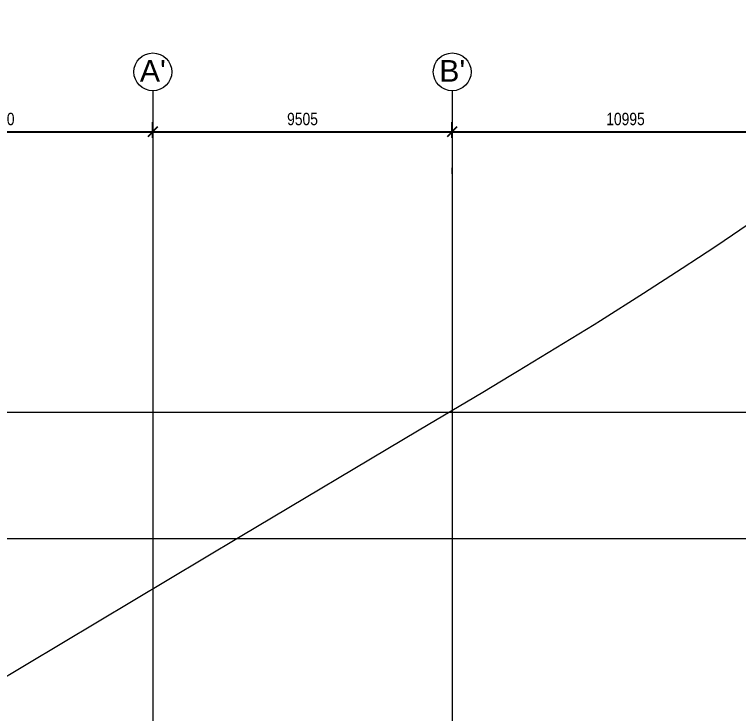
# Model space of a CAD drawing. Header units: millimetres. Extents: x -1578195 to 622687, y -255792 to 391308.
# Drawn here: x 22461 to 45441, y 190900 to 213095 of the extents above; entities that cross this region are included whole.
import ezdxf

# ---------------------------------------------------------------- set-up
doc = ezdxf.new("R2010")
doc.units = ezdxf.units.MM
doc.linetypes.add('Grid Line', pattern=[21, 12, -3, 3, -3])
for name, color, linetype, lineweight in [('A-ANNO-DIMS', 7, 'Continuous', 9), ('A-FLOR', 7, 'Continuous', 18), ('S-GRID-1', 7, 'Grid Line', 5), ('S-GRID-IDEN', 7, 'Continuous', 5), ('UNDERLINE', 10, 'Continuous', 35)]:
    doc.layers.add(name, color=color, linetype=linetype, lineweight=lineweight)
doc.styles.add('Arial_11', font='arial.ttf', dxfattribs={"width": 0.8, "height": 12.5})
doc.styles.add('Arial_4', font='arial.ttf', dxfattribs={"height": 688.473054})
doc.dimstyles.new('Diagonal_-_2_0mm_Arial', dxfattribs={"dimscale": 304.8, "dimtxt": 500, "dimasz": 0.984252, "dimexe": 0.984252, "dimexo": 0.984252, "dimgap": 0.656168, "dimtad": 1, "dimdec": 0, "dimrnd": 5, "dimzin": 0, "dimdsep": 46, "dimtxsty": 'Arial_11', "dimblk1": 'OBLIQUE', "dimblk2": 'OBLIQUE', "dimsah": 1, "dimcen": 0.09, "dimdle": 0.656168, "dimadec": 0, "dimazin": 0, "dimtfac": 1, "dimtdec": 4, "dimtix": 1, "dimtmove": 0, "dimatfit": 3, "dimfxl": 1, "dimtvp": 1, "dimtolj": 1, "dimtzin": 0, "dimarcsym": 2})

# ---------------------------------------------------------------- blocks, each defined once
blk = doc.blocks.new('Grid - 3mm-2917264-B1_F PLAN _2 OF 2_')
at = {"layer": 'S-GRID-IDEN'}
blk.add_circle((0, 0), 3, dxfattribs=at)
blk = doc.blocks.new('_Oblique')
at = {"color": 0, "linetype": 'ByBlock', "lineweight": -2}
blk.add_line((-0.5, -0.5), (0.5, 0.5), dxfattribs=at)
blk = doc.blocks.new('*D184')
at = {"layer": 'A-ANNO-DIMS', "color": 0, "lineweight": -2, "transparency": 16777216}
for p, q in [((16851, 209174), (16851, 209674)), ((26851, 209174), (26851, 209674)), ((16651, 209374), (27051, 209374))]:
    blk.add_line(p, q, dxfattribs=at)
at = {"layer": 'Defpoints', "color": 0, "transparency": 16777216}
for p in [(26851, 209374), (16851, 208874), (26851, 208874)]:
    blk.add_point(p, dxfattribs=at)
at = {"layer": 'A-ANNO-DIMS', "color": 0, "lineweight": -2, "transparency": 16777216, "xscale": 299.9999999999999, "yscale": 299.9999999999999, "zscale": 299.9999999999999, "rotation": 180}
blk.add_blockref('_Oblique', (16851, 209374), dxfattribs=at)
at = {"layer": 'A-ANNO-DIMS', "color": 0, "lineweight": -2, "transparency": 16777216, "xscale": 299.9999999999999, "yscale": 299.9999999999999, "zscale": 299.9999999999999}
blk.add_blockref('_Oblique', (26851, 209374), dxfattribs=at)
at = {"layer": 'A-ANNO-DIMS', "color": 0, "transparency": 16777216, "insert": (21851, 209774), "char_height": 12.5, "attachment_point": 5, "style": 'Arial_11'}
blk.add_mtext('\\A1;{\\H31.473x;10000}', dxfattribs=at)
blk = doc.blocks.new('*D185')
at = {"layer": 'A-ANNO-DIMS', "color": 0, "lineweight": -2, "transparency": 16777216}
for p, q in [((26851, 209174), (26851, 209674)), ((36354, 209174), (36354, 209674)), ((26651, 209374), (36554, 209374))]:
    blk.add_line(p, q, dxfattribs=at)
at = {"layer": 'Defpoints', "color": 0, "transparency": 16777216}
for p in [(36354, 209374), (26851, 208874), (36354, 208874)]:
    blk.add_point(p, dxfattribs=at)
at = {"layer": 'A-ANNO-DIMS', "color": 0, "lineweight": -2, "transparency": 16777216, "xscale": 299.9999999999999, "yscale": 299.9999999999999, "zscale": 299.9999999999999, "rotation": 180}
blk.add_blockref('_Oblique', (26851, 209374), dxfattribs=at)
at = {"layer": 'A-ANNO-DIMS', "color": 0, "lineweight": -2, "transparency": 16777216, "xscale": 299.9999999999999, "yscale": 299.9999999999999, "zscale": 299.9999999999999}
blk.add_blockref('_Oblique', (36354, 209374), dxfattribs=at)
at = {"layer": 'A-ANNO-DIMS', "color": 0, "transparency": 16777216, "insert": (31603, 209774), "char_height": 12.5, "attachment_point": 5, "style": 'Arial_11'}
blk.add_mtext('\\A1;{\\H31.473x;9505}', dxfattribs=at)
blk = doc.blocks.new('*D186')
at = {"layer": 'A-ANNO-DIMS', "color": 0, "lineweight": -2, "transparency": 16777216}
for p, q in [((36354, 209174), (36354, 209674)), ((47351, 209173), (47351, 209674)), ((36154, 209374), (47551, 209374))]:
    blk.add_line(p, q, dxfattribs=at)
at = {"layer": 'Defpoints', "color": 0, "transparency": 16777216}
for p in [(47351, 209374), (36354, 208874), (47351, 208873)]:
    blk.add_point(p, dxfattribs=at)
at = {"layer": 'A-ANNO-DIMS', "color": 0, "lineweight": -2, "transparency": 16777216, "xscale": 299.9999999999999, "yscale": 299.9999999999999, "zscale": 299.9999999999999, "rotation": 180}
blk.add_blockref('_Oblique', (36354, 209374), dxfattribs=at)
at = {"layer": 'A-ANNO-DIMS', "color": 0, "lineweight": -2, "transparency": 16777216, "xscale": 299.9999999999999, "yscale": 299.9999999999999, "zscale": 299.9999999999999}
blk.add_blockref('_Oblique', (47351, 209374), dxfattribs=at)
at = {"layer": 'A-ANNO-DIMS', "color": 0, "transparency": 16777216, "insert": (41853, 209774), "char_height": 12.5, "attachment_point": 5, "style": 'Arial_11'}
blk.add_mtext('\\A1;{\\H31.473x;10995}', dxfattribs=at)
blk = doc.blocks.new('TRA')
at = {"layer": 'A-FLOR', "flags": 128}
blk.add_lwpolyline([(-505324, 216498), (-510764, 212453), (-514266, 209849), (-516423, 208275), (-516564, 208175), (-518610, 206743), (-520071, 205751), (-520376, 205548), (-520645, 205370), (-521166, 205026), (-522389, 204232), (-523760, 203364), (-523961, 203238), (-526388, 201759), (-526602, 201631), (-527498, 201097), (-529514, 199895), (-535191, 196511), (-543134, 191767)], dxfattribs=at)

msp = doc.modelspace()

# ---------------------------------------------------------------- linework, layer by layer
at = {"layer": 'A-ANNO-DIMS'}
for p, q in [((36351.4, 208032), (36351.4, 208227.9)), ((36351.5, 208032), (36351.5, 208227.9))]:
    msp.add_line(p, q, dxfattribs=at)
at = {"layer": 'A-ANNO-DIMS', "flags": 128}
msp.add_lwpolyline([(26851.5, 208227.9), (26851.5, 208032)], dxfattribs=at)
at = {"layer": 'S-GRID-1'}
for p, q in [((26851.5, 210672.6), (26851, 124617)), ((36354.3, 210672.6), (36353.9, 140117.7)), ((128177.6, 200455.5), (-10507.9, 200456.2)), ((-10507.9, 196456.2), (128177.6, 196455.5))]:
    msp.add_line(p, q, dxfattribs=at)

# ---------------------------------------------------------------- block references
at = {"layer": 'S-GRID-IDEN', "xscale": 199.9999999999998, "yscale": 199.9999999999998, "zscale": 199.9999999999998, "rotation": 179.9996999996851}
for p in [(26851.5, 211272.6), (36354.3, 211272.6)]:
    msp.add_blockref('Grid - 3mm-2917264-B1_F PLAN _2 OF 2_', p, dxfattribs=at)
at = {"layer": 'UNDERLINE'}
msp.add_blockref('TRA', (564819.1, 0), dxfattribs=at)

# ---------------------------------------------------------------- texts
at = {"layer": 'S-GRID-IDEN', "char_height": 688.47, "width": 982.752, "attachment_point": 2, "line_spacing_factor": 0.938532, "style": 'Arial_4'}
for s, insert in [("A'", (26851.7, 211648.5)), ("B'", (36354.5, 211648.5))]:
    msp.add_mtext(s, dxfattribs=dict(at, insert=insert))

# ---------------------------------------------------------------- dimensions: what is measured, and where the dimension line sits
at = {"layer": 'A-ANNO-DIMS'}
for base, p1, p2, picture, middle in [((26851.5, 209373.6), (16851.4, 208873.6), (26851.5, 208873.6), '*D184', (21851.4, 209774.5)), ((36354.3, 209373.6), (26851.4, 208873.6), (36354.3, 208873.5), '*D185', (31602.9, 209774.4)), ((47351.5, 209373.5), (36354.2, 208873.5), (47351.5, 208873.5), '*D186', (41852.9, 209774.4))]:
    dim = msp.add_linear_dim(base=base, p1=p1, p2=p2, text='{\\H31.473x;<>}', dimstyle='Diagonal_-_2_0mm_Arial', override={"dimpost": '<>', "dimtmove": 1, "dimarcsym": 2}, dxfattribs=at)
    dim.commit()
    dim.dimension.update_dxf_attribs({"geometry": picture, "text_midpoint": middle})

doc.saveas('drawing.dxf')
